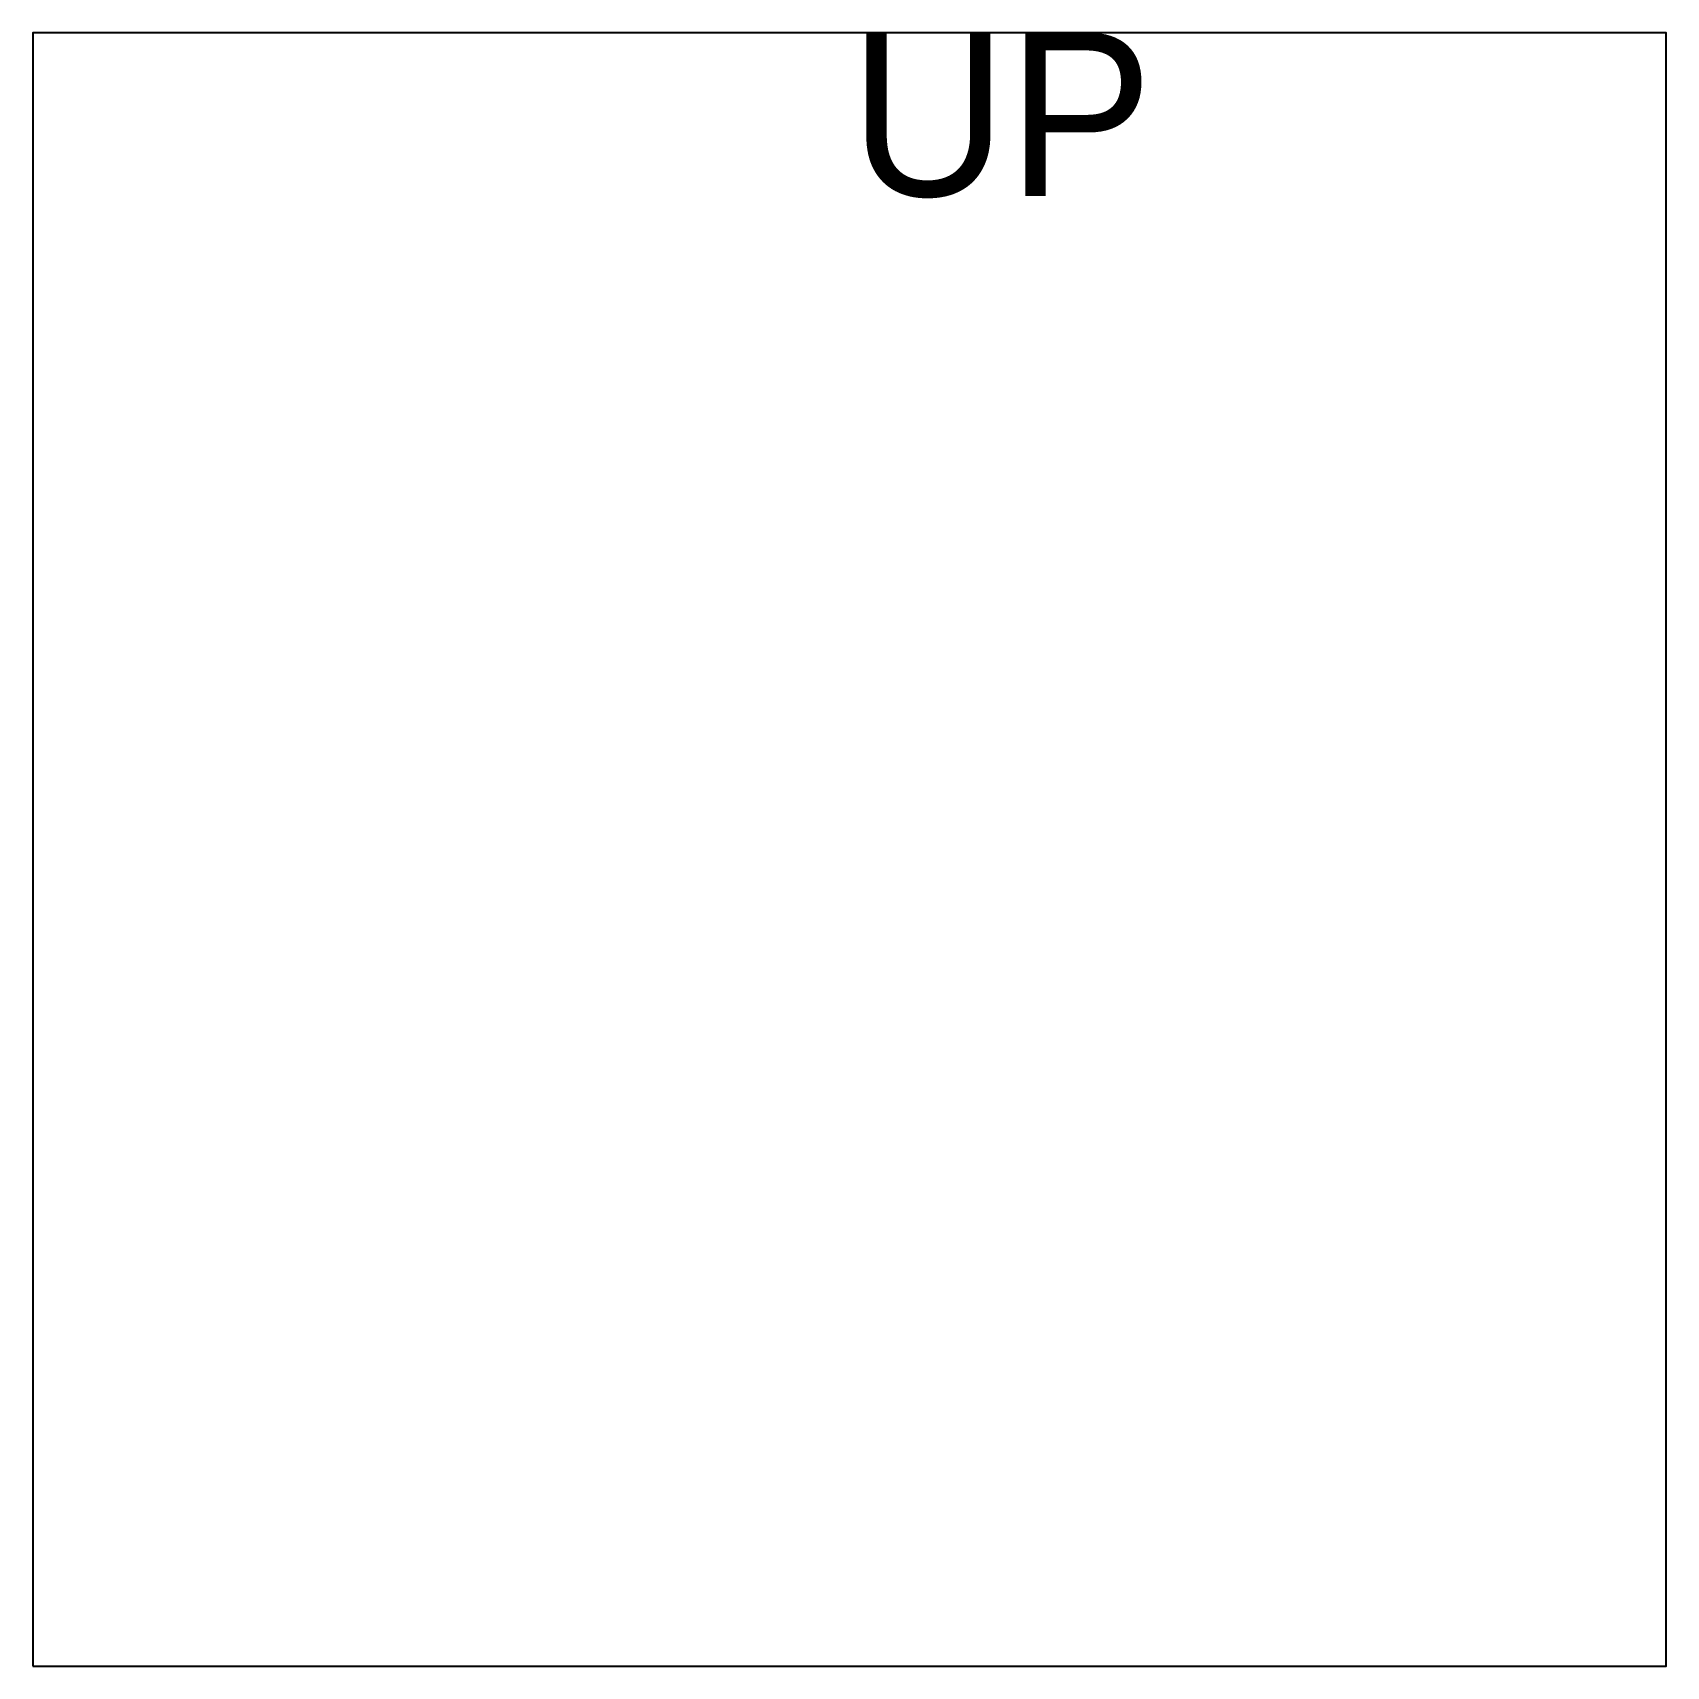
# Model space of a CAD drawing. Header units: metres. Extents: x 0 to 1, y 0 to 1.
import ezdxf

# ---------------------------------------------------------------- set-up
doc = ezdxf.new("R2010")
doc.units = ezdxf.units.M

msp = doc.modelspace()

# ---------------------------------------------------------------- linework, layer by layer
at = {"color": 4}
msp.add_lwpolyline([(0, 0), (1, 0), (1, 1), (0, 1)], close=True, dxfattribs=at)

# ---------------------------------------------------------------- texts
msp.add_text('UP', height=0.1).set_placement((0.5, 0.9))

doc.saveas('drawing.dxf')
